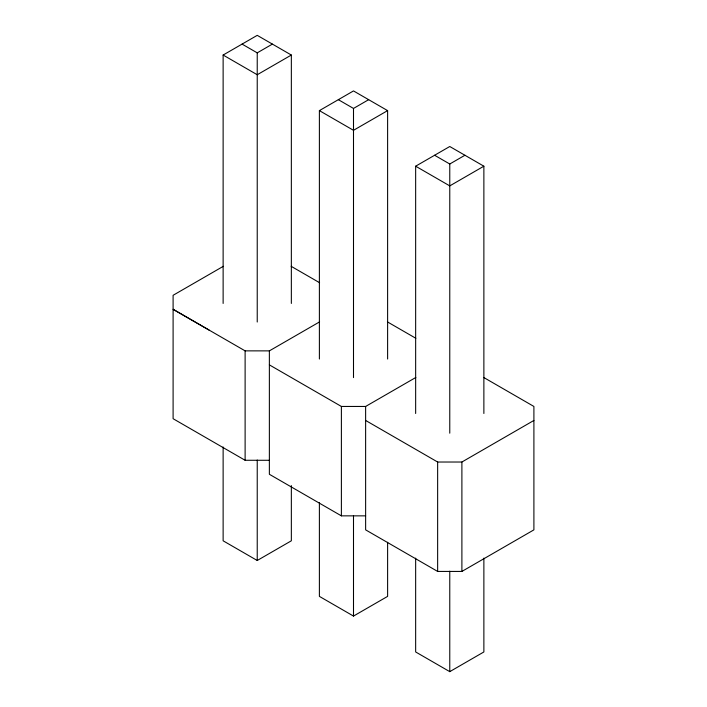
<?xml version="1.0" encoding="UTF-8"?>
<svg xmlns="http://www.w3.org/2000/svg" width="707" height="707" viewBox="0 0 707 707"><rect width="100%" height="100%" fill="white"/><g stroke="black" fill="none" stroke-linecap="round" stroke-linejoin="round"><path stroke-width="1.06" d="M223.129 303.444L223.129 55.04L257.233 35.35L291.346 55.04L291.346 303.444M242.077 44.099L257.233 52.857L272.398 44.099M291.346 55.04L257.233 74.739L223.129 55.04M319.387 359.023L319.387 110.619L353.5 90.929L387.613 110.619L387.613 359.023M338.344 99.678L353.5 108.436L368.656 99.678M387.613 110.619L353.5 130.309L319.387 110.619M223.315 266.309L173.1 295.296L173.1 418.703L245.117 460.275L269.367 460.284M415.654 413.489L415.654 166.198L449.767 146.508L483.871 166.198L483.871 413.489M434.602 155.257L449.767 164.006L464.923 155.257M483.871 166.198L449.767 185.888L415.654 166.198M209.113 330.081L173.1 309.304L245.117 350.866L269.367 350.875L319.582 321.879M269.367 364.874L341.384 406.445L365.625 406.454L415.84 377.458M223.129 446.965L223.129 540.802L257.233 560.492L291.346 540.802L291.346 485.603M365.634 420.453L437.642 462.024L461.892 462.024L533.9 420.453M319.387 502.536L319.387 596.381L353.5 616.071L387.613 596.381L387.613 542.287M365.625 406.454L365.634 529.861L437.642 571.433L461.892 571.433L533.9 529.861L533.9 406.454L483.685 377.458M415.654 558.115L415.654 651.96L449.767 671.65L483.871 651.96L483.871 558.115M269.367 350.875L269.367 474.282L341.384 515.854L365.625 515.854M291.16 266.309L319.582 282.712M387.418 321.879L415.84 338.291M461.892 462.024L461.892 571.433M449.767 164.006L449.767 433.188M449.767 571.185L449.767 671.65M437.642 462.024L437.642 571.433M353.5 108.436L353.5 377.609M353.5 515.606L353.5 616.071M341.384 406.445L341.384 515.854M257.233 52.857L257.233 322.03M257.233 460.027L257.233 560.492M245.117 350.866L245.117 460.275"/></g></svg>
